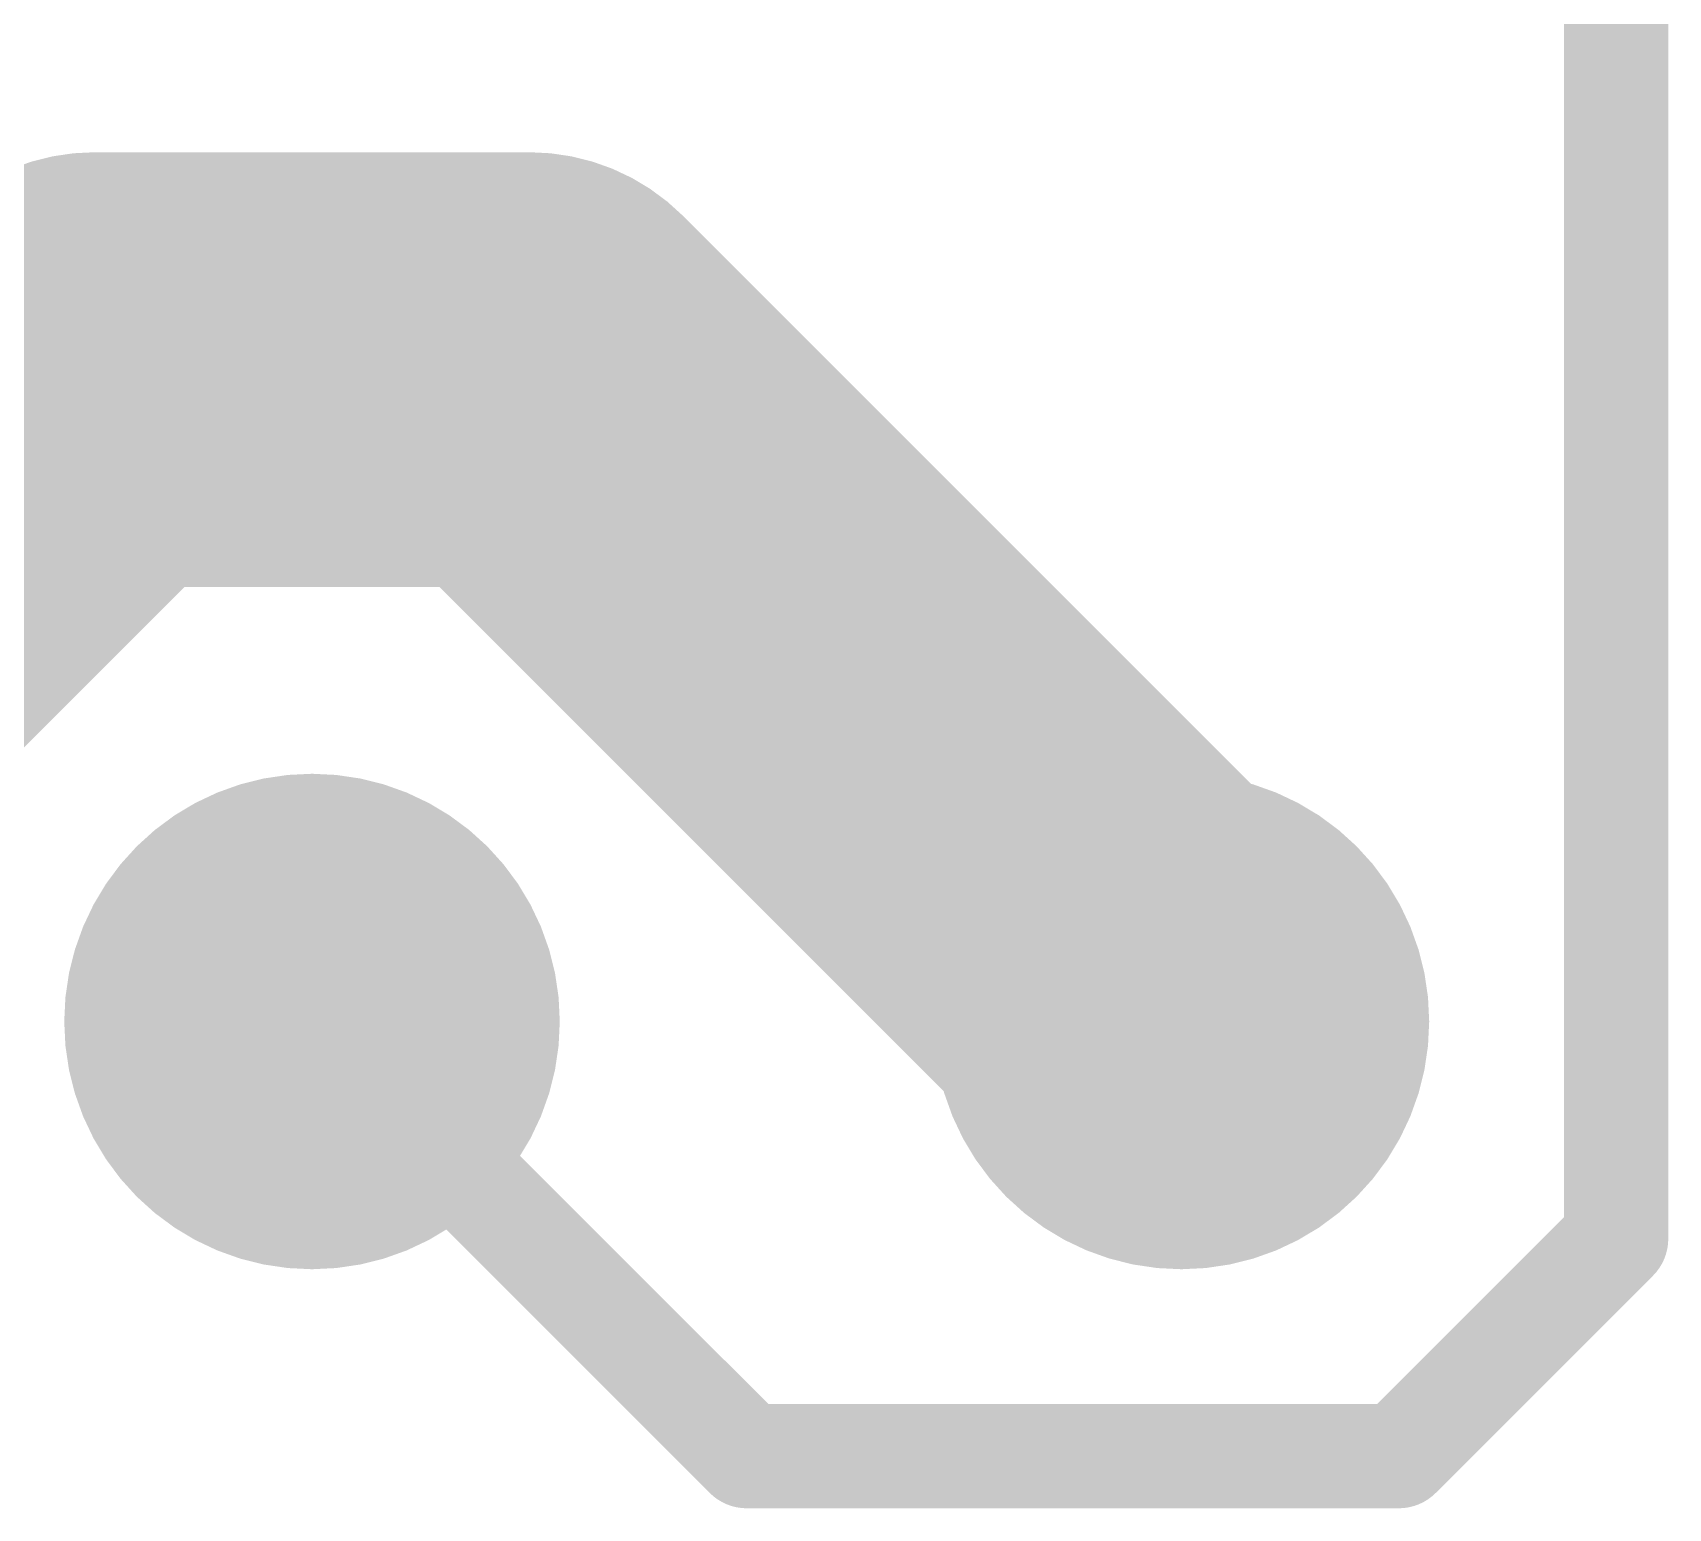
# Model space of a CAD drawing. Extents: x 0.24 to 7.39, y 0.21 to 4.62.
# Drawn here: x 7.1139 to 7.302, y 1.215 to 1.3847 of the extents above; entities that cross this region are included whole.
import ezdxf

# ---------------------------------------------------------------- set-up
doc = ezdxf.new("R2010")
doc.units = 0

msp = doc.modelspace()

# ---------------------------------------------------------------- linework, layer by layer
at = {"layer": 'TOP'}
for points, const_width in [([(7.296, 1.246), (7.296, 1.771)], 0.012), ([(7.121, 1.346), (7.046, 1.271)], 0.05), ([(7.171, 1.346), (7.121, 1.346)], 0.05), ([(7.246, 1.271), (7.171, 1.346)], 0.05), ([(7.146, 1.271), (7.196, 1.221)], 0.012), ([(7.271, 1.221), (7.296, 1.246)], 0.012), ([(7.196, 1.221), (7.271, 1.221)], 0.012)]:
    msp.add_lwpolyline(points, dxfattribs=dict(at, const_width=const_width))
for points, const_width in [([(7.1085, 1.346, 1), (7.1335, 1.346, 1)], 0.025), ([(7.1085, 1.346, 1), (7.1335, 1.346, 1)], 0.025), ([(7.1585, 1.346, 1), (7.1835, 1.346, 1)], 0.025), ([(7.1585, 1.346, 1), (7.1835, 1.346, 1)], 0.025), ([(7.132, 1.271, 1), (7.16, 1.271, 1)], 0.029), ([(7.232, 1.271, 1), (7.26, 1.271, 1)], 0.029), ([(7.2335, 1.271, 1), (7.2585, 1.271, 1)], 0.025), ([(7.143, 1.271, 1), (7.149, 1.271, 1)], 0.006), ([(7.293, 1.246, 1), (7.299, 1.246, 1)], 0.006), ([(7.293, 1.246, 1), (7.299, 1.246, 1)], 0.006), ([(7.193, 1.221, 1), (7.199, 1.221, 1)], 0.006), ([(7.193, 1.221, 1), (7.199, 1.221, 1)], 0.006), ([(7.268, 1.221, 1), (7.274, 1.221, 1)], 0.006), ([(7.268, 1.221, 1), (7.274, 1.221, 1)], 0.006)]:
    msp.add_lwpolyline(points, format="xyb", close=True, dxfattribs=dict(at, const_width=const_width))

doc.saveas('drawing.dxf')
